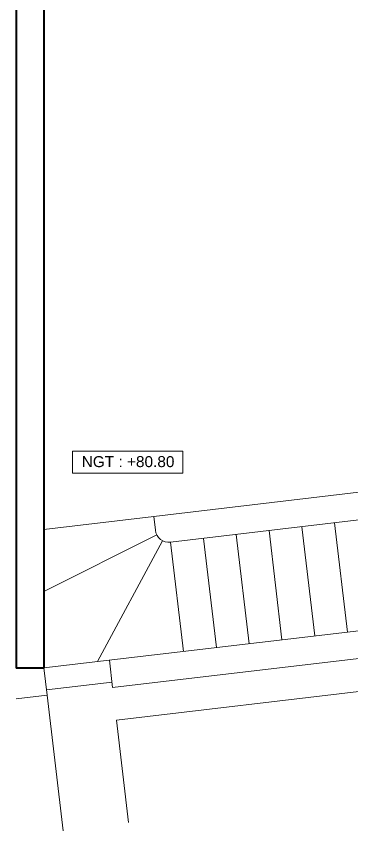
# Model space of a CAD drawing. Header units: millimetres. Extents: x 898 to 1196, y 229 to 443.
# Drawn here: x 1103.16 to 1106.21, y 388.4 to 395.8 of the extents above; entities that cross this region are included whole.
import ezdxf
from ezdxf.enums import TextEntityAlignment as Align

# ---------------------------------------------------------------- set-up
doc = ezdxf.new("R2010")
doc.units = ezdxf.units.MM
for name, color, linetype, lineweight in [('p allége', 1, 'Continuous', 20), ('p mur', 7, 'Continuous', 40), ('p symbole', 6, 'Continuous', 20), ('p texte', 7, 'Continuous', 15)]:
    doc.layers.add(name, color=color, linetype=linetype, lineweight=lineweight)
doc.styles.add('ARIAL', font='Arial.ttf', dxfattribs={"height": 0.1})

msp = doc.modelspace()

# ---------------------------------------------------------------- linework, layer by layer
at = {"layer": 'p allége'}
for p, q in [((1104.4118, 391.2526), (1107.4635, 391.6138)), ((1104.5653, 391.019), (1107.4635, 391.3621)), ((1103.4135, 391.1344), (1104.4118, 391.2526)), ((1104.4118, 391.2526), (1104.4265, 391.1284)), ((1105.8746, 390.167), (1105.757, 391.16)), ((1106.1725, 390.2022), (1106.0549, 391.1953)), ((1103.4135, 390.5699), (1104.439, 391.0868)), ((1105.2787, 390.0964), (1105.1612, 391.0895)), ((1105.5766, 390.1317), (1105.4591, 391.1248)), ((1103.9006, 389.9333), (1104.4915, 391.033)), ((1104.6829, 390.0259), (1104.5653, 391.019)), ((1104.9808, 390.0612), (1104.8633, 391.0542)), ((1103.4133, 389.8772), (1107.4635, 390.3551)), ((1104.0385, 389.6995), (1107.9199, 390.1574)), ((1104.0091, 389.9478), (1104.0385, 389.6995)), ((1103.4133, 389.8772), (1103.4427, 389.629)), ((1104.0738, 389.4016), (1107.9552, 389.8594)), ((1104.0328, 389.7474), (1103.437, 389.6772)), ((1103.1635, 389.5963), (1103.4426, 389.6292)), ((1103.4426, 389.6292), (1103.5886, 388.3966)), ((1104.0738, 389.4016), (1104.1841, 388.4699))]:
    msp.add_line(p, q, dxfattribs=at)
msp.add_arc((1104.5506, 391.1431), 0.125, 186.75113, 276.75113, dxfattribs=at)
at = {"layer": 'p mur'}
for p, q in [((1103.1635, 416.9679), (1103.1635, 389.8756)), ((1103.4135, 416.723), (1103.4135, 389.8756)), ((1103.4135, 389.8756), (1103.1635, 389.8756))]:
    msp.add_line(p, q, dxfattribs=at)
at = {"layer": 'p symbole'}
msp.add_lwpolyline([(1103.6751, 391.8457), (1104.6751, 391.8457), (1104.6751, 391.6457), (1103.6751, 391.6457)], close=True, dxfattribs=at)

# ---------------------------------------------------------------- texts
at = {"layer": 'p texte', "style": 'ARIAL'}
msp.add_text('NGT : +80.80', height=0.1, dxfattribs=at).set_placement((1104.1788, 391.7518), align=Align.MIDDLE)

doc.saveas('drawing.dxf')
